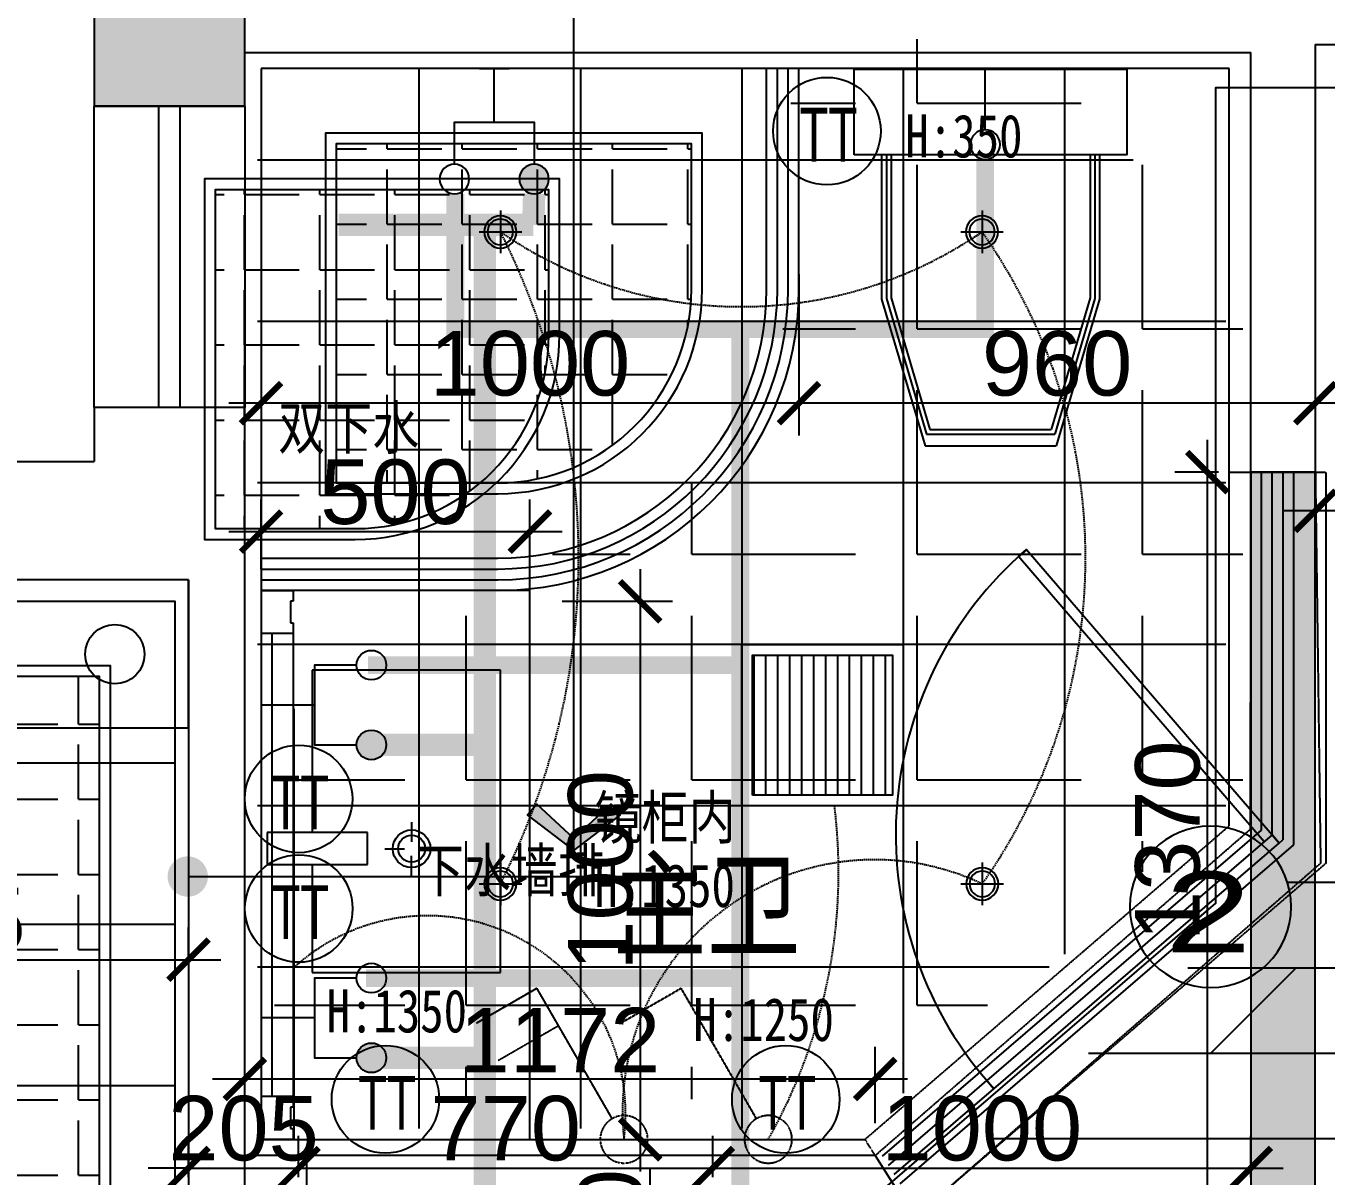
# Model space of a CAD drawing. Header units: millimetres. Extents: x 148889 to 229003, y -70503 to 111106.
# Drawn here: x 209820 to 212237, y 64363 to 66502 of the extents above; entities that cross this region are included whole.
import ezdxf
from ezdxf.enums import TextEntityAlignment as Align
from ezdxf.lldxf.tags import DXFTag

# ---------------------------------------------------------------- set-up
doc = ezdxf.new("R2010")
doc.units = ezdxf.units.MM
doc.header["$PDMODE"] = 3
doc.linetypes.add('DASHED2', pattern=[0.375, 0.25, -0.125])
doc.linetypes.add('HIDDEN', pattern=[0.375, 0.25, -0.125])
for name, color, linetype in [('8', 8, 'Continuous'), ('AXIS_TEXT', 7, 'Continuous'), ('C-天花标高', 1, 'Continuous'), ('C-灯具1', 2, 'Continuous'), ('C-造型线1(造型分割)', 4, 'Continuous'), ('C-门套', 16, 'Continuous'), ('F-地坪1(分割线)', 16, 'Continuous'), ('F-地坪3(地台)', 6, 'Continuous'), ('P-原墙线', 7, 'Continuous'), ('P-固定家具2(不到顶)', 2, 'Continuous'), ('P-外部尺寸', 44, 'Continuous'), ('P-完成面', 1, 'Continuous'), ('P-完成面尺寸', 44, 'Continuous'), ('P-开关', 7, 'DASHED2'), ('P-捣墙线', 250, 'Continuous'), ('P-插座', 1, 'Continuous'), ('P-文字', 3, 'Continuous'), ('P-新墙线', 4, 'Continuous'), ('P-水路', 7, 'Continuous'), ('P-洁具', 3, 'Continuous'), ('P-活动家具', 3, 'Continuous'), ('P-窗', 3, 'Continuous'), ('P-间墙尺寸', 6, 'Continuous')]:
    doc.layers.add(name, color=color, linetype=linetype)
doc.styles.add('Arial', font='arial.ttf')
doc.styles.add('COMPLEX', font='complex_.ttf')
doc.styles.add('H1', font='SimSun.ttf')
doc.styles.add('ROMANS', font='ROMANS.shx', dxfattribs={"bigfont": 'BIGFONT.shx'})
doc.styles.add('宋体', font='SimSun.ttf')
tags = doc.linetypes.add('ACAD_ISO03W100', pattern=[30, 12, -18]).pattern_tags.tags
tags[6:7] = [DXFTag(74, 4), DXFTag(75, 0), DXFTag(340, '0'), DXFTag(46, 1.0), DXFTag(50, 0.0), DXFTag(44, 0.0), DXFTag(45, 0.0)]
tags[4:5] = [DXFTag(74, 4), DXFTag(75, 0), DXFTag(340, '0'), DXFTag(46, 1.0), DXFTag(50, 0.0), DXFTag(44, 0.0), DXFTag(45, 0.0)]
doc.dimstyles.new('1比60', dxfattribs={"dimscale": 60, "dimtxt": 2, "dimasz": 1.25, "dimexe": 1, "dimexo": 1, "dimgap": 0.2, "dimtad": 1, "dimdec": 0, "dimrnd": 0.005, "dimzin": 0, "dimdsep": 46, "dimtxsty": 'Arial', "dimblk": 'ARCHTICK', "dimcen": 0.125, "dimdle": 1, "dimclrd": 44, "dimclre": 44, "dimclrt": 50, "dimadec": 0, "dimazin": 0, "dimtfac": 1, "dimtdec": 0, "dimtix": 1, "dimtmove": 2, "dimatfit": 3, "dimldrblk": 'DOT', "dimfxl": 4, "dimfxlon": 1, "dimtvp": 1, "dimtolj": 1, "dimtzin": 0, "dimarcsym": 0})
doc.dimstyles.new('1比80', dxfattribs={"dimscale": 80, "dimtxt": 2, "dimasz": 1.25, "dimexe": 1, "dimexo": 1, "dimgap": 0.25, "dimtad": 1, "dimdec": 0, "dimrnd": 0.005, "dimzin": 0, "dimdsep": 46, "dimtxsty": 'Arial', "dimblk": 'ARCHTICK', "dimcen": 0.125, "dimdle": 1, "dimclrd": 44, "dimclre": 44, "dimclrt": 50, "dimadec": 0, "dimazin": 0, "dimtfac": 1, "dimtdec": 0, "dimtix": 1, "dimtmove": 2, "dimatfit": 3, "dimldrblk": 'DOT', "dimfxl": 5, "dimfxlon": 1, "dimtvp": 1, "dimtolj": 1, "dimtzin": 0, "dimarcsym": 0})
doc.dimstyles.new('出图比例1：50', dxfattribs={"dimscale": 50, "dimtxt": 2.5, "dimasz": 2, "dimexe": 2, "dimexo": 2, "dimgap": 1, "dimtad": 1, "dimdec": 0, "dimrnd": 5, "dimzin": 0, "dimdsep": 46, "dimtxsty": 'ROMANS', "dimblk1": 'ZHL_XS', "dimblk2": 'ZHL_XS', "dimsah": 1, "dimcen": 0.09, "dimclrd": 256, "dimclre": 256, "dimclrt": 41, "dimadec": 0, "dimazin": 0, "dimtfac": 1, "dimtdec": 4, "dimtix": 1, "dimtmove": 2, "dimatfit": 3, "dimldrblk": 'ZHL_JT', "dimfxl": 1, "dimtolj": 1, "dimtzin": 0, "dimarcsym": 0})

# ---------------------------------------------------------------- blocks, each defined once
blk = doc.blocks.new('s53')
for p, q in [((415214.6, -291162.5), (415214.6, -291293.9)), ((415182.5, -291293.9), (415246.7, -291293.9))]:
    blk.add_line(p, q)
blk.add_circle((415214.6, -291130.4), 32.1)
blk = doc.blocks.new('ZHL_JT')
blk.add_line((-0.221, 0), (-1, 0))
blk.add_lwpolyline([(-0.221, 0), (-0.861, -0.689), (-0.654, -0.862), (0, 0), (-0.654, 0.862), (-0.861, 0.689)], close=True)
for points in [[(-0.861, 0.689), (-0.654, 0.862), (-0.221, 0), (0, 0)], [(-0.861, -0.689), (-0.654, -0.862), (-0.221, 0), (0, 0)]]:
    blk.add_solid(points)
blk = doc.blocks.new('ZHL_XS')
blk.add_line((-1, 0), (0, 0))
at = {"const_width": 0.2}
blk.add_lwpolyline([(-0.6, -0.6), (0.6, 0.6)], dxfattribs=at)
blk = doc.blocks.new('_AXISO')
blk.add_circle((0, 0), 0.5)
at = {"layer": 'AXIS_TEXT', "style": 'COMPLEX', "width": 1.041667}
blk.add_attdef('A', text='', height=0.56, dxfattribs=at).set_placement((-0.25, -0.28), (0.25, -0.28), align=Align.FIT)
blk = doc.blocks.new('ytrytq')
at = {"layer": 'C-造型线1(造型分割)', "color": 250}
for p, q in [((210331.9, 66337.5), (210331.9, 64367.5)), ((210631.9, 66337.5), (210631.9, 64367.5)), ((210931.9, 66337.5), (210931.9, 64367.5)), ((211231.9, 66337.5), (211231.9, 64433.6)), ((211531.9, 66337.5), (211531.9, 64691.8)), ((211659.4, 66167.5), (210031.9, 66167.5)), ((211831.9, 65867.5), (210031.9, 65867.5)), ((211831.9, 65567.5), (210031.9, 65567.5)), ((211831.9, 65267.5), (210031.9, 65267.5)), ((211831.9, 64967.5), (210031.9, 64967.5)), ((211503.6, 64667.5), (210031.9, 64667.5))]:
    blk.add_line(p, q, dxfattribs=at)
blk = doc.blocks.new('htru')
at = {"layer": 'C-造型线1(造型分割)', "color": 250}
for p, q in [((207746.9, 65357.5), (207746.9, 63857.5)), ((208046.9, 65357.5), (208046.9, 63857.5)), ((208346.9, 65357.5), (208346.9, 63857.5)), ((208646.9, 65357.5), (208646.9, 63857.5)), ((208946.9, 65357.5), (208946.9, 63857.5)), ((209246.9, 65357.5), (209246.9, 63857.5)), ((209546.9, 65357.5), (209546.9, 63857.5)), ((207606.9, 65057.5), (209846.9, 65057.5)), ((207606.9, 64757.5), (209846.9, 64757.5)), ((207606.9, 64457.5), (209846.9, 64457.5)), ((207606.9, 64157.5), (209846.9, 64157.5))]:
    blk.add_line(p, q, dxfattribs=at)
blk = doc.blocks.new('A$C7EB76032')
at = {"layer": 'C-灯具1'}
for p, q in [((280, 577.8), (20, 577.8)), ((280, 555.6), (20, 555.6)), ((280, 533.3), (20, 533.3)), ((280, 511.1), (20, 511.1)), ((280, 488.9), (20, 488.9)), ((280, 466.7), (20, 466.7)), ((280, 444.4), (20, 444.4)), ((280, 422.2), (20, 422.2)), ((280, 400), (20, 400)), ((280, 377.8), (20, 377.8)), ((280, 355.5), (20, 355.5)), ((280, 333.3), (20, 333.3))]:
    blk.add_line(p, q, dxfattribs=at)
for points in [[(0, 600), (300, 600), (300, 300), (0, 300)], [(20, 580), (280, 580), (280, 320), (20, 320)]]:
    blk.add_lwpolyline(points, close=True, dxfattribs=at)
blk = doc.blocks.new('_ArchTick')
at = {"color": 0, "linetype": 'ByBlock', "const_width": 0.15}
blk.add_lwpolyline([(-0.5, -0.5), (0.5, 0.5)], dxfattribs=at)
blk = doc.blocks.new('_Dot')
at = {"color": 0, "linetype": 'ByBlock', "lineweight": -2}
blk.add_line((-0.5, 0), (-1, 0), dxfattribs=at)
at = {"color": 0, "linetype": 'ByBlock', "const_width": 0.5}
blk.add_lwpolyline([(-0.25, 0, 1), (0.25, 0, 1)], format="xyb", close=True, dxfattribs=at)
blk = doc.blocks.new('dt5')
h = blk.add_hatch(color=256)
edge = h.paths.add_edge_path()
edge.add_arc((415301, -291571.2), 32.1, 0, 360)
for p, q in [((415214.6, -291694.4), (415214.6, -291810.6)), ((415182.5, -291810.6), (415246.7, -291810.6))]:
    blk.add_line(p, q)
blk.add_lwpolyline([(415128.1, -291603.3), (415128.1, -291694.4), (415301, -291694.4), (415301, -291603.3)])
for centre in [(415128.1, -291571.2), (415301, -291571.2)]:
    blk.add_circle(centre, 32.1)
blk = doc.blocks.new('A$C224B1EEF')
at = {"color": 252}
for p, q in [((59.8, 427.4), (134.4, 679.4)), ((373, 679.4), (134.4, 679.4)), ((447.5, 427.4), (373, 679.4)), ((68.5, 426.1), (140.9, 670.6)), ((366.5, 670.6), (140.9, 670.6)), ((438.8, 426.1), (366.5, 670.6)), ((59.8, 160), (59.8, 427.4)), ((68.5, 160), (68.5, 426.1)), ((438.8, 160), (438.8, 426.1)), ((447.5, 160), (447.5, 427.4))]:
    blk.add_line(p, q, dxfattribs=at)
at = {"layer": '8'}
for p, q in [((0, 160), (507.4, 160)), ((0, 160), (0, 1)), ((0, 160), (0, 1)), ((507.4, 160), (507.4, 1)), ((507.4, 160), (507.4, 1)), ((507.4, 1), (0, 1))]:
    blk.add_line(p, q, dxfattribs=at)
at = {"layer": 'P-固定家具2(不到顶)', "color": 3}
for p, q in [((51.1, 428.7), (131.7, 701.1)), ((375.6, 701.1), (131.7, 701.1)), ((456.2, 428.7), (375.6, 701.1)), ((51.1, 160), (51.1, 428.7)), ((456.2, 160), (456.2, 428.7))]:
    blk.add_line(p, q, dxfattribs=at)
blk = doc.blocks.new('*D872')
at = {"layer": 'Defpoints', "color": 0}
for p in [(210326.9, 64379.2), (210121.9, 64302.5), (210326.9, 64302.5)]:
    blk.add_point(p, dxfattribs=at)
at = {"layer": 'P-捣墙线', "color": 44, "lineweight": -2}
for p, q in [((210121.9, 64362.5), (210121.9, 64439.2)), ((210326.9, 64362.5), (210326.9, 64439.2)), ((210121.9, 64379.2), (210046.9, 64379.2)), ((210121.9, 64379.2), (210326.9, 64379.2)), ((210326.9, 64379.2), (210401.9, 64379.2))]:
    blk.add_line(p, q, dxfattribs=at)
at = {"layer": 'P-捣墙线', "color": 44, "lineweight": -2, "xscale": 75, "yscale": 75, "zscale": 75}
blk.add_blockref('_ArchTick', (210121.9, 64379.2), dxfattribs=at)
at = {"layer": 'P-捣墙线', "color": 44, "lineweight": -2, "xscale": 75, "yscale": 75, "zscale": 75, "rotation": 180}
blk.add_blockref('_ArchTick', (210326.9, 64379.2), dxfattribs=at)
at = {"layer": 'P-捣墙线', "color": 50, "insert": (210224.4, 64452.5), "char_height": 120, "attachment_point": 5, "style": 'Arial'}
blk.add_mtext('\\A1;205', dxfattribs=at)
blk = doc.blocks.new('*D873')
at = {"layer": 'Defpoints', "color": 0}
for p in [(211096.9, 64379.2), (210326.9, 64302.5), (211096.9, 64302.5)]:
    blk.add_point(p, dxfattribs=at)
at = {"layer": 'P-捣墙线', "color": 44, "lineweight": -2}
for p, q in [((210326.9, 64362.5), (210326.9, 64439.2)), ((211096.9, 64362.5), (211096.9, 64439.2)), ((210266.9, 64379.2), (211156.9, 64379.2))]:
    blk.add_line(p, q, dxfattribs=at)
at = {"layer": 'P-捣墙线', "color": 44, "lineweight": -2, "xscale": 75, "yscale": 75, "zscale": 75, "rotation": 180}
blk.add_blockref('_ArchTick', (210326.9, 64379.2), dxfattribs=at)
at = {"layer": 'P-捣墙线', "color": 44, "lineweight": -2, "xscale": 75, "yscale": 75, "zscale": 75}
blk.add_blockref('_ArchTick', (211096.9, 64379.2), dxfattribs=at)
at = {"layer": 'P-捣墙线', "color": 50, "insert": (210711.9, 64452.5), "char_height": 120, "attachment_point": 5, "style": 'Arial'}
blk.add_mtext('\\A1;770', dxfattribs=at)
blk = doc.blocks.new('*D874')
at = {"layer": 'Defpoints', "color": 0}
for p in [(212096.9, 64379.2), (211096.9, 64302.5), (212096.9, 64302.5)]:
    blk.add_point(p, dxfattribs=at)
at = {"layer": 'P-捣墙线', "color": 44, "lineweight": -2}
for p, q in [((211096.9, 64362.5), (211096.9, 64439.2)), ((212096.9, 64362.5), (212096.9, 64439.2)), ((211036.9, 64379.2), (212156.9, 64379.2))]:
    blk.add_line(p, q, dxfattribs=at)
at = {"layer": 'P-捣墙线', "color": 44, "lineweight": -2, "xscale": 75, "yscale": 75, "zscale": 75, "rotation": 180}
blk.add_blockref('_ArchTick', (211096.9, 64379.2), dxfattribs=at)
at = {"layer": 'P-捣墙线', "color": 44, "lineweight": -2, "xscale": 75, "yscale": 75, "zscale": 75}
blk.add_blockref('_ArchTick', (212096.9, 64379.2), dxfattribs=at)
at = {"layer": 'P-捣墙线', "color": 50, "insert": (211596.9, 64452.5), "char_height": 120, "attachment_point": 5, "style": 'Arial'}
blk.add_mtext('\\A1;1000', dxfattribs=at)
blk = doc.blocks.new('*D876')
at = {"layer": 'Defpoints', "color": 0}
for p in [(211096.9, 64302.5), (210980.2, 64172.5), (211096.9, 64172.5)]:
    blk.add_point(p, dxfattribs=at)
at = {"layer": 'P-捣墙线', "color": 44, "lineweight": -2}
for p, q in [((210980.2, 64302.5), (210980.2, 64377.5)), ((211036.9, 64302.5), (210920.2, 64302.5)), ((210980.2, 64302.5), (210980.2, 64172.5)), ((211036.9, 64172.5), (210920.2, 64172.5)), ((210980.2, 64172.5), (210980.2, 64097.5))]:
    blk.add_line(p, q, dxfattribs=at)
at = {"layer": 'P-捣墙线', "color": 44, "lineweight": -2, "xscale": 75, "yscale": 75, "zscale": 75}
for p, rotation in [((210980.2, 64302.5), 270), ((210980.2, 64172.5), 90)]:
    blk.add_blockref('_ArchTick', p, dxfattribs=dict(at, rotation=rotation))
at = {"layer": 'P-捣墙线', "color": 50, "insert": (210906.9, 64237.5), "char_height": 120, "attachment_point": 5, "rotation": 90, "style": 'Arial'}
blk.add_mtext('\\A1;130', dxfattribs=at)
blk = doc.blocks.new('*D877')
at = {"layer": 'Defpoints', "color": 0}
for p in [(212216.4, 65672.5), (212216.9, 64172.5), (212390.6, 64172.5)]:
    blk.add_point(p, dxfattribs=at)
at = {"layer": 'P-捣墙线', "color": 44, "lineweight": -2}
for p, q in [((212390.6, 65732.5), (212390.6, 64112.5)), ((212276.4, 65672.5), (212450.6, 65672.5)), ((212276.9, 64172.5), (212450.6, 64172.5))]:
    blk.add_line(p, q, dxfattribs=at)
at = {"layer": 'P-捣墙线', "color": 44, "lineweight": -2, "xscale": 75, "yscale": 75, "zscale": 75}
for p, rotation in [((212390.6, 65672.5), 90), ((212390.6, 64172.5), 270)]:
    blk.add_blockref('_ArchTick', p, dxfattribs=dict(at, rotation=rotation))
at = {"layer": 'P-捣墙线', "color": 50, "insert": (212317.3, 64922.5), "char_height": 120, "attachment_point": 5, "rotation": 90, "style": 'Arial'}
blk.add_mtext('\\A1;1500', dxfattribs=at)
blk = doc.blocks.new('*D878')
at = {"layer": 'Defpoints', "color": 0}
for p in [(212096.9, 65672.5), (212016, 64302.5), (212096.9, 64302.5)]:
    blk.add_point(p, dxfattribs=at)
at = {"layer": 'P-捣墙线', "color": 44, "lineweight": -2}
for p, q in [((212016, 65732.5), (212016, 64242.5)), ((212036.9, 65672.5), (211956, 65672.5)), ((212036.9, 64302.5), (211956, 64302.5))]:
    blk.add_line(p, q, dxfattribs=at)
at = {"layer": 'P-捣墙线', "color": 44, "lineweight": -2, "xscale": 75, "yscale": 75, "zscale": 75}
for p, rotation in [((212016, 65672.5), 90), ((212016, 64302.5), 270)]:
    blk.add_blockref('_ArchTick', p, dxfattribs=dict(at, rotation=rotation))
at = {"layer": 'P-捣墙线', "color": 50, "insert": (211942.7, 64987.5), "char_height": 120, "attachment_point": 5, "rotation": 90, "style": 'Arial'}
blk.add_mtext('\\A1;1370', dxfattribs=at)
blk = doc.blocks.new('*D911')
at = {"layer": 'Defpoints', "color": 0}
for p in [(211398.8, 64544.7), (210226.9, 64402.5), (211398.8, 64402.5)]:
    blk.add_point(p, dxfattribs=at)
at = {"layer": 'P-间墙尺寸', "color": 44, "lineweight": -2}
for p, q in [((210226.9, 64462.5), (210226.9, 64604.7)), ((211398.8, 64462.5), (211398.8, 64604.7)), ((210166.9, 64544.7), (211458.8, 64544.7))]:
    blk.add_line(p, q, dxfattribs=at)
at = {"layer": 'P-间墙尺寸', "color": 44, "lineweight": -2, "xscale": 75, "yscale": 75, "zscale": 75, "rotation": 180}
blk.add_blockref('_ArchTick', (210226.9, 64544.7), dxfattribs=at)
at = {"layer": 'P-间墙尺寸', "color": 44, "lineweight": -2, "xscale": 75, "yscale": 75, "zscale": 75}
blk.add_blockref('_ArchTick', (211398.8, 64544.7), dxfattribs=at)
at = {"layer": 'P-间墙尺寸', "color": 50, "insert": (210812.8, 64616.9), "char_height": 120, "attachment_point": 5, "style": 'Arial'}
blk.add_mtext('\\A1;1172', dxfattribs=at)
blk = doc.blocks.new('*D988')
at = {"layer": 'Defpoints', "color": 0}
for p in [(209236.9, 64760.3), (210121.9, 64766.4), (210121.9, 64760.3)]:
    blk.add_point(p, dxfattribs=at)
at = {"layer": 'P-完成面尺寸', "color": 44, "lineweight": -2}
for p, q in [((209236.9, 64766.4), (209236.9, 64826.4)), ((210121.9, 64766.4), (210121.9, 64826.4)), ((209176.9, 64766.4), (210181.9, 64766.4))]:
    blk.add_line(p, q, dxfattribs=at)
at = {"layer": 'P-完成面尺寸', "color": 44, "lineweight": -2, "xscale": 75, "yscale": 75, "zscale": 75, "rotation": 180}
blk.add_blockref('_ArchTick', (209236.9, 64766.4), dxfattribs=at)
at = {"layer": 'P-完成面尺寸', "color": 44, "lineweight": -2, "xscale": 75, "yscale": 75, "zscale": 75}
blk.add_blockref('_ArchTick', (210121.9, 64766.4), dxfattribs=at)
at = {"layer": 'P-完成面尺寸', "color": 50, "insert": (209679.4, 64839.6), "char_height": 120, "attachment_point": 5, "style": 'Arial'}
blk.add_mtext('\\A1;885', dxfattribs=at)
blk = doc.blocks.new('*D993')
at = {"layer": 'Defpoints', "color": 0}
for p in [(212586.9, 66014.7), (212216.9, 65867), (212216.9, 65600.8)]:
    blk.add_point(p, dxfattribs=at)
at = {"layer": 'P-完成面尺寸', "color": 44, "lineweight": -2}
for p, q in [((212586.9, 65840.8), (212586.9, 65540.8)), ((212216.9, 65807), (212216.9, 65540.8)), ((212646.9, 65600.8), (212156.9, 65600.8))]:
    blk.add_line(p, q, dxfattribs=at)
at = {"layer": 'P-完成面尺寸', "color": 44, "lineweight": -2, "xscale": 75, "yscale": 75, "zscale": 75, "rotation": 180}
blk.add_blockref('_ArchTick', (212216.9, 65600.8), dxfattribs=at)
at = {"layer": 'P-完成面尺寸', "color": 44, "lineweight": -2, "xscale": 75, "yscale": 75, "zscale": 75}
blk.add_blockref('_ArchTick', (212586.9, 65600.8), dxfattribs=at)
at = {"layer": 'P-完成面尺寸', "color": 50, "insert": (212401.9, 65674.1), "char_height": 120, "attachment_point": 5, "style": 'Arial'}
blk.add_mtext('\\A1;370', dxfattribs=at)
blk = doc.blocks.new('*D994')
at = {"layer": 'Defpoints', "color": 0}
for p in [(211256.9, 66146.6), (212216.9, 65867), (211256.9, 65800.8)]:
    blk.add_point(p, dxfattribs=at)
at = {"layer": 'P-完成面尺寸', "color": 44, "lineweight": -2}
for p, q in [((211256.9, 66040.8), (211256.9, 65740.8)), ((212276.9, 65800.8), (211196.9, 65800.8)), ((212216.9, 65807), (212216.9, 65740.8))]:
    blk.add_line(p, q, dxfattribs=at)
at = {"layer": 'P-完成面尺寸', "color": 44, "lineweight": -2, "xscale": 75, "yscale": 75, "zscale": 75, "rotation": 180}
blk.add_blockref('_ArchTick', (211256.9, 65800.8), dxfattribs=at)
at = {"layer": 'P-完成面尺寸', "color": 44, "lineweight": -2, "xscale": 75, "yscale": 75, "zscale": 75}
blk.add_blockref('_ArchTick', (212216.9, 65800.8), dxfattribs=at)
at = {"layer": 'P-完成面尺寸', "color": 50, "insert": (211736.9, 65874), "char_height": 120, "attachment_point": 5, "style": 'Arial'}
blk.add_mtext('\\A1;960', dxfattribs=at)
blk = doc.blocks.new('*D995')
at = {"layer": 'Defpoints', "color": 0}
for p in [(211256.9, 66146.6), (210256.9, 65919.5), (210256.9, 65800.8)]:
    blk.add_point(p, dxfattribs=at)
at = {"layer": 'P-完成面尺寸', "color": 44, "lineweight": -2}
for p, q in [((211256.9, 66040.8), (211256.9, 65740.8)), ((210256.9, 65859.5), (210256.9, 65740.8)), ((211316.9, 65800.8), (210196.9, 65800.8))]:
    blk.add_line(p, q, dxfattribs=at)
at = {"layer": 'P-完成面尺寸', "color": 44, "lineweight": -2, "xscale": 75, "yscale": 75, "zscale": 75, "rotation": 180}
blk.add_blockref('_ArchTick', (210256.9, 65800.8), dxfattribs=at)
at = {"layer": 'P-完成面尺寸', "color": 44, "lineweight": -2, "xscale": 75, "yscale": 75, "zscale": 75}
blk.add_blockref('_ArchTick', (211256.9, 65800.8), dxfattribs=at)
at = {"layer": 'P-完成面尺寸', "color": 50, "insert": (210756.9, 65874), "char_height": 120, "attachment_point": 5, "style": 'Arial'}
blk.add_mtext('\\A1;1000', dxfattribs=at)
blk = doc.blocks.new('*D996')
at = {"layer": 'Defpoints', "color": 0}
for p in [(210756.9, 65432.5), (210756.9, 64432.5), (210961.8, 64432.5)]:
    blk.add_point(p, dxfattribs=at)
at = {"layer": 'P-完成面尺寸', "color": 44, "lineweight": -2}
for p, q in [((210961.8, 65492.5), (210961.8, 64372.5)), ((210816.9, 65432.5), (211021.8, 65432.5)), ((210816.9, 64432.5), (211021.8, 64432.5))]:
    blk.add_line(p, q, dxfattribs=at)
at = {"layer": 'P-完成面尺寸', "color": 44, "lineweight": -2, "xscale": 75, "yscale": 75, "zscale": 75}
for p, rotation in [((210961.8, 65432.5), 90), ((210961.8, 64432.5), 270)]:
    blk.add_blockref('_ArchTick', p, dxfattribs=dict(at, rotation=rotation))
at = {"layer": 'P-完成面尺寸', "color": 50, "insert": (210888.5, 64932.5), "char_height": 120, "attachment_point": 5, "rotation": 90, "style": 'Arial'}
blk.add_mtext('\\A1;1000', dxfattribs=at)
blk = doc.blocks.new('*D997')
at = {"layer": 'Defpoints', "color": 0}
for p in [(210756.9, 65562), (210256.9, 65432.5), (210756.9, 65347.7)]:
    blk.add_point(p, dxfattribs=at)
at = {"layer": 'P-完成面尺寸', "color": 44, "lineweight": -2}
for p, q in [((210256.9, 65492.5), (210256.9, 65622)), ((210756.9, 65407.7), (210756.9, 65622)), ((210196.9, 65562), (210816.9, 65562))]:
    blk.add_line(p, q, dxfattribs=at)
at = {"layer": 'P-完成面尺寸', "color": 44, "lineweight": -2, "xscale": 75, "yscale": 75, "zscale": 75, "rotation": 180}
blk.add_blockref('_ArchTick', (210256.9, 65562), dxfattribs=at)
at = {"layer": 'P-完成面尺寸', "color": 44, "lineweight": -2, "xscale": 75, "yscale": 75, "zscale": 75}
blk.add_blockref('_ArchTick', (210756.9, 65562), dxfattribs=at)
at = {"layer": 'P-完成面尺寸', "color": 50, "insert": (210506.9, 65635.3), "char_height": 120, "attachment_point": 5, "style": 'Arial'}
blk.add_mtext('\\A1;500', dxfattribs=at)
blk = doc.blocks.new('A$C1A143BC3')
for p, q in [((82.3, 103), (256, 406.8)), ((256, 406.8), (82.3, 103)), ((256, 406.8), (396.2, 326.7)), ((396.2, 326.7), (256, 406.8)), ((206, 319.3), (346.2, 239.2)), ((206, 319.3), (346.2, 239.2))]:
    blk.add_line(p, q)
blk.add_ellipse((54.9, 55.1), major_axis=(55.2, 0), ratio=1, start_param=-0.000369, end_param=6.282816)
blk = doc.blocks.new('A$C12383B25')
for p, q in [((52.1, 0), (0, 118.3)), ((0, 118.3), (52.1, 0)), ((308.3, 112.8), (52.1, 0)), ((52.1, 0), (308.3, 112.8))]:
    blk.add_line(p, q)
blk.add_ellipse((348.7, 130.6), major_axis=(-35.5, 26.3), ratio=1, start_param=0.0009764249131827, end_param=6.284161732092768)
blk = doc.blocks.new('A$C01C20CD7')
at = {"layer": 'C-灯具1'}
for p, q in [((52.8, 105.7, 2984.9), (52.8, 0, 2984.9)), ((0, 52.8, 2984.9), (105.7, 52.8, 2984.9))]:
    blk.add_line(p, q, dxfattribs=at)
for radius in [39.9, 31.7]:
    blk.add_circle((52.8, 52.8, 2984.9), radius, dxfattribs=at)
blk = doc.blocks.new('*D1024')
at = {"layer": 'Defpoints', "color": 0}
for p in [(209946.9, 67383.5), (209946.9, 66983.5), (207826.9, 65527.5)]:
    blk.add_point(p, dxfattribs=at)
at = {"layer": 'P-外部尺寸', "color": 44, "lineweight": -2}
for p, q in [((207826.9, 66983.5), (207826.9, 67463.5)), ((209946.9, 67063.5), (209946.9, 67463.5)), ((207746.9, 67383.5), (210026.9, 67383.5))]:
    blk.add_line(p, q, dxfattribs=at)
at = {"layer": 'P-外部尺寸', "color": 44, "lineweight": -2, "xscale": 100, "yscale": 100, "zscale": 100, "rotation": 180}
blk.add_blockref('_ArchTick', (207826.9, 67383.5), dxfattribs=at)
at = {"layer": 'P-外部尺寸', "color": 44, "lineweight": -2, "xscale": 100, "yscale": 100, "zscale": 100}
blk.add_blockref('_ArchTick', (209946.9, 67383.5), dxfattribs=at)
at = {"layer": 'P-外部尺寸', "color": 50, "insert": (208886.9, 67485.2), "char_height": 160, "attachment_point": 5, "style": 'Arial'}
blk.add_mtext('\\A1;2120', dxfattribs=at)

msp = doc.modelspace()

# ---------------------------------------------------------------- hatches: boundary and pattern name
at = {"layer": 'F-地坪1(分割线)'}
h = msp.add_hatch(dxfattribs=at)
h.set_pattern_fill('DOLMIT', color=250, scale=25, style=0)
h.set_pattern_definition([(0, (250, 140), (0, 158.75), []), (45, (250, 140), (-317.4998, 317.4998), [224.5065, -449.0125])])
h.paths.add_polyline_path([(215721.9, 66527.5), (215721.9, 62917.5), (215581.9, 62917.5), (215581.9, 63467.5), (211516.9, 63467.5), (211516.9, 64353), (212281.9, 65011.4), (212281.9, 66527.5)])
h = msp.add_hatch(dxfattribs=at)
h.set_pattern_fill('ANGLE', color=250, scale=60, style=0)
h.set_pattern_definition([(0, (250, 140), (0, 419.1), [304.8, -114.3]), (90, (250, 140), (-419.1, 3e-14), [304.8, -114.3])])
h.paths.add_polyline_path([(210681.9, 65507.5), (210281.9, 65507.5), (210281.9, 64507.5), (211405, 64507.5), (212081.9, 65090), (212081.9, 65747.5), (212081.9, 66207.5), (212009.4, 66207.5), (211891.9, 66325.1), (211891.9, 66477.5), (211241.9, 66477.5), (211241.9, 66067.5, -0.414214)])
h = msp.add_hatch(dxfattribs=at)
h.set_pattern_fill('ANGLE', color=250, scale=20, style=0)
h.set_pattern_definition([(0, (815.91, 106421.91), (0, 139.7), [101.6, -38.1]), (90, (815.91, 106421.91), (-139.7, 9e-15), [101.6, -38.1])])
h.paths.add_polyline_path([(210171.9, 66197.5), (210171.9, 65567.5), (210431.9, 65567.5, 0.414214), (210791.9, 65927.5), (210791.9, 66197.5)])
at = {"layer": 'F-地坪3(地台)'}
h = msp.add_hatch(dxfattribs=at)
h.set_pattern_fill('ANGLE', color=252, scale=20, style=0)
h.set_pattern_definition([(0, (1080.91, 106506.91), (0, 139.7), [101.6, -38.1]), (90, (1080.91, 106506.91), (-139.7, 9e-15), [101.6, -38.1])])
h.paths.add_polyline_path([(210396.9, 66282.5), (210396.9, 65652.5), (210696.9, 65652.5, 0.414214), (211056.9, 66012.5), (211056.9, 66282.5)])
h = msp.add_hatch(dxfattribs=at)
h.set_pattern_fill('ANGLE', color=252, scale=20, style=0)
h.set_pattern_definition([(0, (1065.91, 60594.08), (0, 139.7), [101.6, -38.1]), (90, (1065.91, 60594.08), (-139.7, 9e-15), [101.6, -38.1])])
h.paths.add_polyline_path([(209956.9, 65292.5), (209436.9, 65292.5), (209436.9, 65131.1, -0.295382), (209448.8, 65095), (209436.9, 65048.8), (209436.9, 64072.5), (209956.9, 64072.5)])
at = {"layer": 'P-原墙线'}
h = msp.add_hatch(color=8, dxfattribs=at)
h.paths.add_polyline_path([(215696.9, 66747.5), (215696.9, 66397.5), (216171.9, 66397.5), (216171.9, 66747.5)])
h.paths.add_polyline_path([(210226.9, 66747.5), (209946.9, 66747.5), (209946.9, 66352.5), (210226.9, 66352.5), (210226.9, 66452.5)])
at = {"layer": 'P-捣墙线'}
h = msp.add_hatch(dxfattribs=at)
h.set_pattern_fill('CORK', color=256, scale=15, style=0)
h.set_pattern_definition([(0, (-121213.877, 79628.19), (0, 47.625), []), (135, (-121190.06, 79604.38), (-95.25004, -95.25004), [67.35195, -67.35195]), (135, (-121178.16, 79604.38), (-95.25004, -95.25004), [67.35195, -67.35195]), (135, (-121166.25, 79604.38), (-95.25004, -95.25004), [67.35195, -67.35195])])
h.paths.add_polyline_path([(212216.9, 65672.5), (212096.9, 65672.5), (212096.9, 64302.5), (211096.9, 64302.5), (211096.9, 64172.5), (212216.9, 64172.5)])
h.paths.add_polyline_path([(215696.9, 62867.5), (215696.9, 63097.5), (212296.9, 63097.5), (212296.9, 62867.5)])
h.paths.add_polyline_path([(211331.9, 62867.5), (211426.9, 62867.5), (211426.9, 63097.5), (211331.9, 63097.5)])
h.paths.add_polyline_path([(211006.9, 63097.5), (210911.9, 63097.5), (210911.9, 62967.5), (211006.9, 62967.5)], flags=17)
h.paths.add_polyline_path([(210326.9, 62967.5), (210326.9, 63097.5), (210226.9, 63097.5), (210226.9, 64172.5), (210326.9, 64172.5), (210326.9, 64302.5), (210121.9, 64302.5), (210121.9, 64057.2), (210121.9, 63949.5), (210121.9, 63902.5), (210055.7, 63902.5), (210121.9, 63777.5), (210121.9, 62607.5), (209466.9, 62607.5), (209466.9, 62477.5), (209566.9, 62477.5), (209566.9, 61177.5), (209796.9, 61177.5), (209796.9, 61277.5), (211101.9, 61277.5), (211101.9, 61177.5), (211331.9, 61177.5), (211331.9, 62477.5), (211196.9, 62477.5), (211196.9, 61407.5), (209676.9, 61407.5), (209676.9, 62477.5), (210226.9, 62477.5), (210226.9, 62967.5)])
h.paths.add_polyline_path([(209205.7, 63777.5), (209205.7, 63902.5), (208821.9, 63902.5), (208821.9, 63777.5)])
h.paths.add_polyline_path([(207951.9, 65472.5), (207826.9, 65472.5), (207826.9, 63902.5), (207826.9, 63677.5), (207951.9, 63677.5), (207951.9, 63777.5), (208051.9, 63777.5), (208051.9, 63902.5), (207951.9, 63902.5)])
h.paths.add_polyline_path([(207326.9, 62477.5), (207326.9, 62597.5), (206146.9, 62597.5), (206146.9, 62477.5)])
h.paths.add_polyline_path([(208246.9, 62477.5), (208346.9, 62477.5), (208346.9, 62607.5), (208246.9, 62607.5)])
h.paths.add_polyline_path([(205726.9, 63377.5), (205526.9, 63377.5), (205526.9, 62697.5), (205726.9, 62697.5)])
h.paths.add_polyline_path([(205726.9, 65527.5), (205526.9, 65527.5), (205526.9, 64847.5), (205726.9, 64847.5)])
h.paths.add_polyline_path([(207666.9, 59602.5), (207666.9, 59722.5), (206146.9, 59722.5), (206146.9, 59602.5)])
h.paths.add_polyline_path([(209136.9, 59602.5), (209136.9, 58477.5), (209256.9, 58477.5), (209256.9, 59597.5), (209786.9, 59597.5), (209786.9, 59822.5), (209566.9, 59822.5), (209566.9, 59722.5), (208536.9, 59722.5), (208536.9, 59602.5)])
h.paths.add_polyline_path([(211336.9, 58977.5), (211446.9, 58977.5), (211446.9, 59197.5), (211101.9, 59197.5), (211101.9, 58477.5), (211336.9, 58477.5)])
h.paths.add_polyline_path([(215696.9, 58977.5), (215696.9, 59197.5), (212316.9, 59197.5), (212316.9, 58977.5)])
h.paths.add_polyline_path([(211336.9, 57907.5), (211336.9, 57787.5), (213426.9, 57787.5), (213426.9, 57907.5)])
h.paths.add_polyline_path([(214091.9, 57787.5), (214091.9, 55912.5), (214211.9, 55912.5), (214211.9, 57907.5), (213991.9, 57907.5), (213991.9, 57787.5)])
h.paths.add_polyline_path([(217341.9, 58977.5), (217341.9, 59197.5), (216176.9, 59197.5), (216176.9, 58977.5)])

# ---------------------------------------------------------------- linework, layer by layer
at = {"layer": 'C-造型线1(造型分割)', "color": 45}
msp.add_lwpolyline([(210318.8, 64432.5), (210318.8, 65232.5)], dxfattribs=at)
at = {"layer": 'C-门套', "linetype": 'HIDDEN'}
msp.add_lwpolyline([(212236.6, 65672.5), (212236.6, 64945.6), (211471.6, 64287.2), (211379.8, 64432.5), (212056.6, 65015), (212056.6, 65672.5), (212236.6, 65672.5)], dxfattribs=at)
at = {"layer": 'F-地坪1(分割线)', "color": 250}
msp.add_line((212031.9, 66387.5), (215471.9, 66387.5), dxfattribs=at)
msp.add_lwpolyline([(215471.9, 66387.5), (215471.9, 62777.5), (215331.9, 62777.5), (215331.9, 63327.5), (211266.9, 63327.5), (211266.9, 64213), (212031.9, 64871.4), (212031.9, 66387.5)], close=True, dxfattribs=at)
for points in [[(210811.9, 65927.5), (210811.9, 66217.5), (210151.9, 66217.5), (210151.9, 65547.5), (210431.9, 65547.5)], [(210791.9, 65927.5), (210791.9, 66197.5), (210171.9, 66197.5), (210171.9, 65567.5), (210431.9, 65567.5)]]:
    msp.add_lwpolyline(points, dxfattribs=at)
for radius in [380, 360]:
    msp.add_arc((210431.9, 65927.5), radius, 270, 0, dxfattribs=at)
at = {"layer": 'F-地坪3(地台)'}
for p, q in [((211196.9, 66012.5), (211196.9, 66422.5)), ((211256.9, 66012.5), (211256.9, 66422.5)), ((212116.6, 65007.3), (212116.6, 65672.5)), ((212176.6, 65672.5), (212176.6, 64979.7)), ((210256.9, 65512.5), (210696.9, 65512.5)), ((210696.9, 65452.5), (210256.9, 65452.5)), ((211412.4, 64401.2), (212116.6, 65007.3)), ((211444.9, 64349.9), (212176.9, 64979.9))]:
    msp.add_line(p, q, dxfattribs=at)
at = {"layer": 'F-地坪3(地台)', "color": 252}
for points in [[(211076.9, 66012.5), (211076.9, 66302.5), (210376.9, 66302.5), (210376.9, 65632.5), (210696.9, 65632.5)], [(211056.9, 66012.5), (211056.9, 66282.5), (210396.9, 66282.5), (210396.9, 65652.5), (210696.9, 65652.5)]]:
    msp.add_lwpolyline(points, dxfattribs=at)
for points in [[(209416.9, 64052.5), (209976.9, 64052.5), (209976.9, 65312.5), (209416.9, 65312.5)], [(209436.9, 64072.5), (209956.9, 64072.5), (209956.9, 65292.5), (209436.9, 65292.5)]]:
    msp.add_lwpolyline(points, close=True, dxfattribs=at)
at = {"layer": 'F-地坪3(地台)'}
for radius in [500, 560]:
    msp.add_arc((210696.9, 66012.5), radius, 270, 0, dxfattribs=at)
at = {"layer": 'F-地坪3(地台)', "color": 252}
for radius in [380, 360]:
    msp.add_arc((210696.9, 66012.5), radius, 270, 0, dxfattribs=at)
at = {"layer": 'P-原墙线'}
for p, q in [((209946.9, 66747.5), (209946.9, 66352.5)), ((210226.9, 66452.5), (210226.9, 66747.5)), ((212216.9, 66467.5), (215696.9, 66467.5)), ((212216.9, 66467.5), (212216.9, 65672.5)), ((210226.9, 66352.5), (210226.9, 66452.5)), ((210226.9, 66452.5), (212096.9, 66452.5)), ((212096.9, 65672.5), (212096.9, 66452.5)), ((210226.9, 66352.5), (209946.9, 66352.5)), ((210226.9, 64302.5), (210226.9, 65992.5)), ((210226.9, 65792.5), (209946.9, 65792.5)), ((209946.9, 65792.5), (209946.9, 65692.5)), ((209121.9, 65692.5), (209946.9, 65692.5)), ((212096.9, 65672.5), (212216.9, 65672.5)), ((210121.9, 65472.5), (209121.9, 65472.5)), ((210121.9, 65472.5), (210121.9, 64302.5))]:
    msp.add_line(p, q, dxfattribs=at)
msp.add_circle((209985.2, 65334.2), 55, dxfattribs=at)
at = {"layer": 'P-固定家具2(不到顶)'}
for p, q in [((211216.9, 66012.5), (211216.9, 66422.5)), ((211236.9, 66012.5), (211236.9, 66422.5)), ((212136.6, 64998.1), (212136.6, 65672.5)), ((212156.6, 65672.5), (212156.6, 64988.9)), ((210256.9, 65492.5), (210696.9, 65492.5)), ((210256.9, 65492.5), (210696.9, 65492.5)), ((210256.9, 65472.5), (210696.9, 65472.5)), ((212136.9, 64998.3), (212149.9, 64983.1)), ((212149.9, 64983.1), (212156.6, 64988.9)), ((211423.3, 64384.1), (211606.3, 64541.7)), ((211606.3, 64541.7), (211619.3, 64526.5)), ((211434.1, 64367), (211619.3, 64526.5))]:
    msp.add_line(p, q, dxfattribs=at)
at = {"layer": 'P-固定家具2(不到顶)', "color": 8}
for points in [[(212121.7, 64985.2), (211665.1, 65515.8), (211680.2, 65528.8), (212136.9, 64998.3)], [(212149.9, 64983.1), (212136.9, 64998.3), (211606.3, 64541.7), (211619.3, 64526.5), (212149.9, 64983.1)], [(212136.9, 64998.3), (212136.6, 64998.1)]]:
    msp.add_lwpolyline(points, dxfattribs=at)
at = {"layer": 'P-固定家具2(不到顶)'}
for radius in [520, 540]:
    msp.add_arc((210696.9, 66012.5), radius, 270, 0, dxfattribs=at)
at = {"layer": 'P-固定家具2(不到顶)', "color": 8}
msp.add_arc((212136.9, 64998.3), 700, 130.7158, 222.3531, dxfattribs=at)
at = {"layer": 'P-完成面'}
for p, q in [((212056.9, 66422.5), (210256.9, 66422.5)), ((210256.9, 66422.5), (210256.9, 64432.5)), ((212056.9, 65672.5), (212056.9, 66422.5)), ((210256.9, 64432.5), (211380, 64432.5))]:
    msp.add_line(p, q, dxfattribs=at)
msp.add_lwpolyline([(208381.9, 63932.5), (207856.9, 63932.5), (207856.9, 65432.5), (210096.9, 65432.5), (210096.9, 63973.3), (210049.5, 63932.5), (209211.9, 63932.5)], dxfattribs=at)
at = {"layer": 'P-开关', "ltscale": 10}
for centre, radius, start, end in [((211149.6, 66770.7), 790.6, 235.5094, 304.4906), ((209512.7, 65513.1), 1334.6, 332.9989, 27.0011), ((210738.1, 65512.8), 1051.6, 324.837, 35.2074), ((210323.1, 64928.9), 1007.5, 330.4802, 7.0447), ((211397.4, 64483.7), 468.5, 64.6818, 186.258), ((210566.4, 64479.8), 368.3, 352.6391, 132.2355)]:
    msp.add_arc(centre, radius, start, end, dxfattribs=at)
at = {"layer": 'P-捣墙线', "color": 8}
msp.add_lwpolyline([(211096.9, 64302.5), (211096.9, 64172.5), (212216.9, 64172.5), (212216.9, 65672.5), (212096.9, 65672.5), (212096.9, 64302.5), (211096.9, 64302.5)], dxfattribs=at)
at = {"layer": 'P-新墙线'}
for p, q in [((211398.8, 64402.5), (210226.9, 64402.5)), ((210341.9, 64302.5), (210341.9, 64402.5)), ((211398.8, 64402.5), (211471.6, 64287.2))]:
    msp.add_line(p, q, dxfattribs=at)
msp.add_lwpolyline([(210121.9, 65472.5), (209236.9, 65472.5), (209236.9, 65197.1), (210121.9, 65197.1)], close=True, dxfattribs=at)
at = {"layer": 'P-水路', "color": 5, "const_width": 33.2}
for points in [[(209746.4, 61902.6), (209746.4, 63368.1), (211148, 63368.1), (211148, 64732.2), (210452.1, 64732.2), (211148, 64732.2), (211148, 65938.6), (210618.1, 65938.6), (210618.1, 66189.8), (210618.1, 65938.6), (211603.2, 65938.6), (211603.2, 66262.5)], [(210456.1, 65313.8), (211148, 65313.8)]]:
    msp.add_lwpolyline(points, dxfattribs=at)
at = {"layer": 'P-水路', "color": 1, "linetype": 'ACAD_ISO03W100', "ltscale": 0.1, "const_width": 41.6}
for points in [[(210764.7, 66189.7), (210763.1, 66132.2)], [(210401.5, 66132.3), (210763.1, 66132.2)], [(210672.9, 66132.3), (210672.9, 64584)], [(210462.1, 65165.6), (210675.6, 65165.6)], [(208773.5, 63459.1), (210672.9, 63459.1), (210672.9, 64584), (210462.1, 64584), (210672.9, 64584), (210672.9, 64584), (210672.9, 64584), (210672.9, 64584)]]:
    msp.add_lwpolyline(points, dxfattribs=at)
at = {"layer": 'P-洁具', "color": 252}
for p, q in [((210256.9, 65452.5), (210316.9, 65452.5)), ((210316.9, 65452.5), (210316.9, 65432.5)), ((210316.9, 65432.5), (210311.9, 65432.5)), ((210311.9, 65432.5), (210311.9, 65392.5)), ((210311.9, 65392.5), (210316.9, 65392.5)), ((210316.9, 65392.5), (210316.9, 65372.5)), ((210316.9, 65372.5), (210256.9, 65372.5)), ((210276.9, 65372.5), (210276.9, 64512.5)), ((210316.9, 65372.5), (210316.9, 64512.5)), ((210701.9, 65304.4), (210351.9, 65304.4)), ((210351.9, 65304.4), (210351.9, 65003)), ((210701.9, 64742.5), (210701.9, 65304.4)), ((210536.9, 65022.2), (210536.9, 64985.7)), ((210454.6, 65003), (210268.5, 65003)), ((210268.5, 65003), (210268.5, 64943.2)), ((210454.6, 64943.2), (210454.6, 65003)), ((210487.4, 64972.7), (210523.8, 64972.7)), ((210586.4, 64972.7), (210549.9, 64972.7)), ((210268.5, 64943.2), (210454.6, 64943.2)), ((210351.9, 64943.2), (210351.9, 64742.5)), ((210536.9, 64923.2), (210536.9, 64959.6)), ((210351.9, 64742.5), (210701.9, 64742.5)), ((210256.9, 64512.5), (210316.9, 64512.5)), ((210316.9, 64512.5), (210316.9, 64492.5)), ((210316.9, 64492.5), (210311.9, 64492.5)), ((210311.9, 64492.5), (210311.9, 64452.5)), ((210316.9, 64432.5), (210256.9, 64432.5)), ((210311.9, 64452.5), (210316.9, 64452.5)), ((210316.9, 64452.5), (210316.9, 64432.5))]:
    msp.add_line(p, q, dxfattribs=at)
at = {"layer": 'P-洁具', "color": 2}
msp.add_lwpolyline([(210756.9, 64432.5), (210756.9, 65452.5), (210256.9, 65452.5), (210256.9, 64432.5)], close=True, dxfattribs=at)
at = {"layer": 'P-洁具', "color": 252}
for radius in [35, 25]:
    msp.add_circle((210536.9, 64972.7), radius, dxfattribs=at)
at = {"layer": 'P-窗'}
for p, q in [((210066.9, 65792.5), (210066.9, 66352.5)), ((210066.9, 65792.5), (210066.9, 66352.5)), ((210106.9, 65792.5), (210106.9, 66352.5)), ((210106.9, 65792.5), (210106.9, 66352.5))]:
    msp.add_line(p, q, dxfattribs=at)
msp.add_lwpolyline([(209946.9, 66352.5), (210226.9, 66352.5), (210226.9, 65792.5), (209946.9, 65792.5)], close=True, dxfattribs=at)
msp.add_lwpolyline([(209946.9, 66352.5), (210226.9, 66352.5), (210226.9, 65792.5), (209946.9, 65792.5)], close=True, dxfattribs=at)
at = {"layer": 'P-间墙尺寸', "linetype": 'HIDDEN'}
msp.add_lwpolyline([(212216.9, 65672.5), (212226.6, 64945.6), (211471.6, 64287.2), (211398.8, 64402.5), (212096.6, 65009.2), (212096.9, 65672.5), (212216.9, 65672.5)], dxfattribs=at)

# ---------------------------------------------------------------- block references
at = {"layer": 'C-灯具1', "xscale": -0.7496251873672009, "yscale": 0.7496251873672009, "zscale": 0.7496251874062951, "rotation": 90}
for p in [(210741.5, 66158.6, -2237.5), (211636.9, 66158.6, -2237.5), (210741.5, 64946.8, -2237.5), (211637.3, 64946.8, -2237.5)]:
    msp.add_blockref('A$C01C20CD7', p, dxfattribs=at)
at = {"layer": 'C-灯具1', "rotation": 90}
msp.add_blockref('A$C7EB76032', (211750.6, 65052.5), dxfattribs=at)
at = {"layer": 'C-造型线1(造型分割)'}
for name, p in [('ytrytq', (218.7, 85)), ('htru', (250, 75))]:
    msp.add_blockref(name, p, dxfattribs=at)
at = {"layer": 'P-开关', "ltscale": 10, "xscale": -1, "rotation": 143.7695455173172}
msp.add_blockref('A$C12383B25', (210995.8, 64744), dxfattribs=at)
at = {"layer": 'P-开关', "ltscale": 10, "xscale": -0.7999999999734213, "yscale": 0.8000000000029104, "zscale": 0.8, "rotation": 0.2462793705714894}
msp.add_blockref('A$C1A143BC3', (210975.8, 64388.7), dxfattribs=at)
at = {"layer": 'P-插座'}
ref = msp.add_blockref('_AXISO', (211308.9, 66306.3), dxfattribs=dict(at, xscale=199.9375195251196, yscale=199.9375195251487, zscale=199.9375195251483))
ref.add_attrib('A', 'TT', dxfattribs={"layer": 'AXIS_TEXT', "height": 100, "style": 'Arial', "width": 0.629046}).set_placement((211258.1, 66249.8), (211365.4, 66249.8), align=Align.FIT)
ref = msp.add_blockref('_AXISO', (210326.8, 65065.2), dxfattribs=dict(at, xscale=199.9375195251196, yscale=199.9375195251487, zscale=199.9375195251483))
ref.add_attrib('A', 'TT', dxfattribs={"layer": 'AXIS_TEXT', "height": 100, "style": 'Arial', "width": 0.629046}).set_placement((210275.9, 65008.7), (210383.3, 65008.7), align=Align.FIT)
ref = msp.add_blockref('_AXISO', (210327.1, 64861.5), dxfattribs=dict(at, xscale=199.9375195251196, yscale=199.9375195251487, zscale=199.9375195251483))
ref.add_attrib('A', 'TT', dxfattribs={"layer": 'AXIS_TEXT', "height": 100, "style": 'Arial', "width": 0.629046}).set_placement((210276.3, 64804.9), (210383.7, 64804.9), align=Align.FIT)
ref = msp.add_blockref('_AXISO', (210488.3, 64506.9), dxfattribs=dict(at, xscale=199.9375195251196, yscale=199.9375195251487, zscale=199.9375195251483))
ref.add_attrib('A', 'TT', dxfattribs={"layer": 'AXIS_TEXT', "height": 100, "style": 'Arial', "width": 0.629046}).set_placement((210437.5, 64450.4), (210544.9, 64450.4), align=Align.FIT)
ref = msp.add_blockref('_AXISO', (211232.5, 64506.9), dxfattribs=dict(at, xscale=199.9375195251196, yscale=199.9375195251487, zscale=199.9375195251483))
ref.add_attrib('A', 'TT', dxfattribs={"layer": 'AXIS_TEXT', "height": 100, "style": 'Arial', "width": 0.629046}).set_placement((211181.7, 64450.4), (211289, 64450.4), align=Align.FIT)
at = {"layer": 'P-水路', "linetype": 'ACAD_ISO03W100', "ltscale": 0.02, "yscale": 0.8571428571594879, "zscale": 0.8571428571431168}
for name, p, xscale, rotation in [('dt5', (-145207.6, -183700.9), -0.8571428571594879, 179.9999999997991), ('s53', (-144295, -183259), -0.8571428571012802, 180), ('dt5', (460380.3, 421137.9), 0.8571428571594879, 270), ('dt5', (460380.3, 420556.3), 0.8571428571594879, 270)]:
    msp.add_blockref(name, p, dxfattribs=dict(at, xscale=xscale, rotation=rotation))
at = {"layer": 'P-活动家具', "rotation": 180}
msp.add_blockref('A$C224B1EEF', (211866.9, 66422.5), dxfattribs=at)
at = {"layer": 'P-间墙尺寸'}
ref = msp.add_blockref('_AXISO', (212022, 64864.8), dxfattribs=dict(at, xscale=-299.9062792877376, yscale=299.9062792877376, zscale=299.9062792877225))
ref.add_attrib('A', '2', dxfattribs={"layer": 'AXIS_TEXT', "height": 150, "style": 'Arial', "width": 1.381802}).set_placement((211937.2, 64780), (212098.2, 64780), align=Align.FIT)

# ---------------------------------------------------------------- texts
at = {"layer": 'P-插座', "char_height": 80, "width": 709.117, "attachment_point": 1, "style": '宋体'}
for s, insert in [('{\\W0.8;H:350}', (211454.8, 66337.4, -33)), ('{\\W0.8;H:1350}', (210876.7, 64944.2, -33)), ('{\\W0.8;H:1350}', (210378.7, 64711.2, -33)), ('{\\W0.8;H:1250}', (211060.7, 64695.3, -33))]:
    msp.add_mtext(s, dxfattribs=dict(at, insert=insert))
at = {"layer": 'P-插座', "color": 1, "insert": (210877.3, 65070.9, -33), "char_height": 80, "width": 709.117, "attachment_point": 1, "style": '宋体'}
msp.add_mtext('{\\W0.8;\\C256;镜柜内}', dxfattribs=at)
at = {"layer": 'P-文字', "style": 'H1', "width": 0.8}
msp.add_text('主卫', height=160, dxfattribs=at).set_placement((210910.8, 64788.3))
at = {"layer": 'P-水路', "linetype": 'ACAD_ISO03W100', "ltscale": 0.02, "char_height": 80, "width": 709.117, "attachment_point": 1, "style": '宋体'}
for s, insert in [('{\\W0.8;双下水}', (210289, 65795.3, -33)), ('{\\W0.8;下水墙排}', (210546.7, 64972.7, -33))]:
    msp.add_mtext(s, dxfattribs=dict(at, insert=insert))

# ---------------------------------------------------------------- dimensions: what is measured, and where the dimension line sits
at = {"layer": 'P-外部尺寸'}
dim = msp.add_linear_dim(base=(209946.9, 67383.5), p1=(207826.9, 65527.5), p2=(209946.9, 66983.5), dimstyle='1比80', dxfattribs=at)
dim.commit()
dim.dimension.update_dxf_attribs({"geometry": '*D1024', "text_midpoint": (208886.9, 67485.2)})
at = {"layer": 'P-完成面尺寸'}
for base, p1, p2, picture, middle in [((210256.9, 65800.8), (211256.9, 66146.6), (210256.9, 65919.5), '*D995', (210756.9, 65874)), ((211256.9, 65800.8), (212216.9, 65867), (211256.9, 66146.6), '*D994', (211736.9, 65874)), ((212216.9, 65600.8), (212586.9, 66014.7), (212216.9, 65867), '*D993', (212401.9, 65674.1)), ((210756.9, 65562), (210256.9, 65432.5), (210756.9, 65347.7), '*D997', (210506.9, 65635.3)), ((210121.9, 64766.4), (209236.9, 64760.3), (210121.9, 64760.3), '*D988', (209679.4, 64839.6))]:
    dim = msp.add_linear_dim(base=base, p1=p1, p2=p2, dimstyle='1比60', dxfattribs=at)
    dim.commit()
    dim.dimension.update_dxf_attribs({"geometry": picture, "text_midpoint": middle})
dim = msp.add_linear_dim(base=(210961.8, 64432.5), p1=(210756.9, 65432.5), p2=(210756.9, 64432.5), angle=90, dimstyle='1比60', dxfattribs=at)
dim.commit()
dim.dimension.update_dxf_attribs({"geometry": '*D996', "text_midpoint": (210888.5, 64932.5)})
at = {"layer": 'P-捣墙线', "color": 8}
for base, p1, p2, picture, middle in [((212016, 64302.5), (212096.9, 65672.5), (212096.9, 64302.5), '*D878', (211942.7, 64987.5)), ((212390.6, 64172.5), (212216.4, 65672.5), (212216.9, 64172.5), '*D877', (212317.3, 64922.5)), ((210980.2, 64172.5), (211096.9, 64302.5), (211096.9, 64172.5), '*D876', (210906.9, 64237.5))]:
    dim = msp.add_linear_dim(base=base, p1=p1, p2=p2, angle=90, dimstyle='1比60', dxfattribs=at)
    dim.commit()
    dim.dimension.update_dxf_attribs({"geometry": picture, "text_midpoint": middle})
for base, p1, p2, picture, middle in [((210326.9, 64379.2), (210121.9, 64302.5), (210326.9, 64302.5), '*D872', (210224.4, 64452.5)), ((211096.9, 64379.2), (210326.9, 64302.5), (211096.9, 64302.5), '*D873', (210711.9, 64452.5)), ((212096.9, 64379.2), (211096.9, 64302.5), (212096.9, 64302.5), '*D874', (211596.9, 64452.5))]:
    dim = msp.add_linear_dim(base=base, p1=p1, p2=p2, dimstyle='1比60', dxfattribs=at)
    dim.commit()
    dim.dimension.update_dxf_attribs({"geometry": picture, "text_midpoint": middle})
at = {"layer": 'P-间墙尺寸'}
dim = msp.add_linear_dim(base=(211398.8, 64544.7), p1=(210226.9, 64402.5), p2=(211398.8, 64402.5), dimstyle='1比60', dxfattribs=at)
dim.commit()
dim.dimension.update_dxf_attribs({"geometry": '*D911', "text_midpoint": (210812.8, 64616.9)})

# ---------------------------------------------------------------- leaders
at = {"layer": 'C-天花标高'}
msp.add_leader([(210838.6, 64969.6), (210838.6, 67375.7), (210938.6, 67375.7)], dimstyle='出图比例1：50', override={"dimgap": 1, "dimtad": 0}, dxfattribs=at)
at = {"layer": 'P-插座'}
msp.add_leader([(210120.7, 64921), (210951.7, 64921)], dimstyle='1比60', override={"dimgap": 0.2, "dimtad": 0}, dxfattribs=at)

doc.saveas('drawing.dxf')
